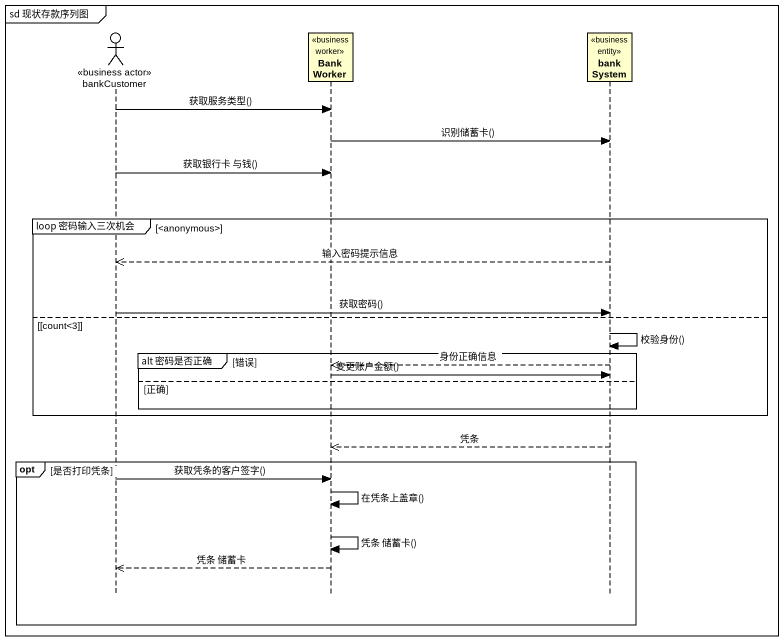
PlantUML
@startuml
mainframe sd 现状存款序列图
hide footbox
actor bankCustomer <<business actor>>
participant BankWorker <<business worker>>
participant bankSystem <<business entity>>

bankCustomer -> BankWorker : 获取服务类型()
BankWorker -> bankSystem : 识别储蓄卡()
bankCustomer -> BankWorker : 获取银行卡 与钱()
group loop 密码输入三次机会 [<anonymous>]
  bankSystem -->> bankCustomer : 输入密码提示信息
  bankCustomer -> bankSystem : 获取密码()
else [count<3]
  bankSystem -> bankSystem : 校验身份()
  group alt 密码是否正确 [错误]
    bankSystem -->> BankWorker : 身份正确信息
    BankWorker -> bankSystem : 变更账户金额()
  else 正确
  end
end
bankSystem -->> BankWorker : 凭条
opt 是否打印凭条
  bankCustomer -> BankWorker : 获取凭条的客户签字()
  BankWorker -> BankWorker : 在凭条上盖章()
  BankWorker -> BankWorker : 凭条 储蓄卡()
  BankWorker -->> bankCustomer : 凭条 储蓄卡
end
@enduml
